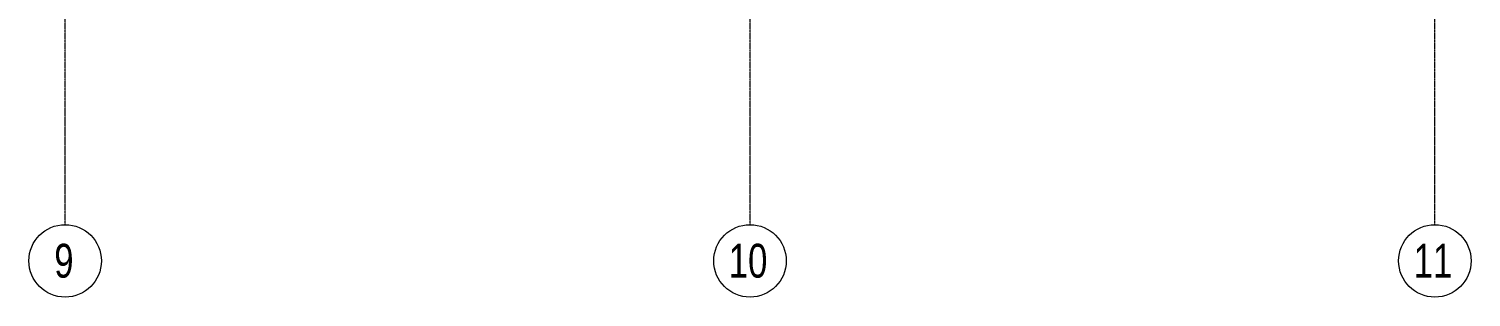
# Model space of a CAD drawing. Header units: millimetres. Extents: x -899 to 76352, y -21218 to 30068.
# Drawn here: x 20696 to 38596, y -5625 to -2293 of the extents above; entities that cross this region are included whole.
import ezdxf

# ---------------------------------------------------------------- set-up
doc = ezdxf.new("R2010")
doc.units = ezdxf.units.MM
doc.header["$LTSCALE"] = 0.9
doc.linetypes.add('Grid Line', pattern=[3.33375, 1.905, -0.47625, 0.47625, -0.47625])
doc.layers.add('E_EJES', color=8, linetype='Continuous', lineweight=9)
doc.layers.add('E_EJES-1', color=8, linetype='Grid Line', lineweight=9)
doc.styles.add('Swis721 LtCn BT', font='swisscl.ttf', dxfattribs={"height": 0.42})

# ---------------------------------------------------------------- blocks, each defined once
blk = doc.blocks.new('Grid - CNI_NOMBRE EJES-372759-PLANTA TIPO PISO 18 A PISO 23')
at = {"layer": 'E_EJES'}
blk.add_circle((0, 0), 0.003, dxfattribs=at)

msp = doc.modelspace()

# ---------------------------------------------------------------- linework, layer by layer
at = {"layer": 'E_EJES-1'}
for p, q in [((21146.2, -4725), (21146.2, 29167.6)), ((29646.2, -4725), (29646.2, 29167.6)), ((38146.2, -4725), (38146.2, 29167.6))]:
    msp.add_line(p, q, dxfattribs=at)

# ---------------------------------------------------------------- block references
at = {"layer": 'E_EJES', "xscale": 149999.9999999996, "yscale": 149999.9999999996, "zscale": 149999.9999999996}
for p in [(21146.2, -5175), (29646.2, -5175), (38146.2, -5175)]:
    msp.add_blockref('Grid - CNI_NOMBRE EJES-372759-PLANTA TIPO PISO 18 A PISO 23', p, dxfattribs=at)

# ---------------------------------------------------------------- texts
at = {"layer": 'E_EJES', "char_height": 420, "attachment_point": 1, "style": 'Swis721 LtCn BT'}
for s, insert, width in [('9', (21011.8, -4962.4), 312.658), ('10', (29382.8, -4962.4), 625.316), ('11', (37882.8, -4962.4), 625.316)]:
    msp.add_mtext(s, dxfattribs=dict(at, insert=insert, width=width))

doc.saveas('drawing.dxf')
